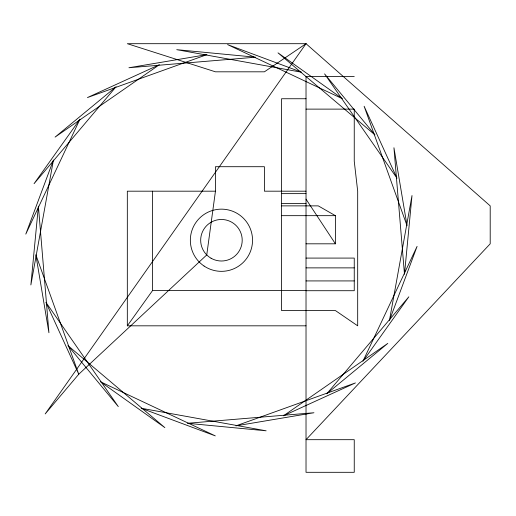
<?xml version="1.0" encoding="UTF-8"?>
<svg xmlns="http://www.w3.org/2000/svg" width="516" height="516" viewBox="0 0 516 516"><rect width="100%" height="100%" fill="white"/><g stroke="black" fill="none" stroke-linecap="round" stroke-linejoin="round"><path stroke-width="0.77" d="M306.02 191.184L264.405 191.184L264.405 166.707L215.449 166.707L215.449 191.184L206.755 254.93L78.761 374.242L45.189 413.929L306.02 43.692L490.2 205.871L490.2 243.816L306.02 439.684L354.247 439.684L354.247 472.308L306.02 472.308L306.02 76.491L354.247 76.491M306.02 325.822L127.323 325.822L152.536 290.572L152.536 191.184M306.02 98.743L281.543 98.743L281.543 310.555L335.4 310.555L357.685 325.822L357.685 191.184L354.247 161.192L354.247 109.121L306.02 109.121M215.449 191.184L127.323 191.184L127.323 325.822M281.543 193.635L306.02 193.635M281.543 203.427L306.02 203.427M281.543 205.871L318.262 205.871L335.4 215.669L335.4 243.816L306.02 243.816M281.543 215.669L335.4 215.669M306.02 258.084L354.247 258.084L354.247 290.714L306.02 290.714M306.02 267.875L354.247 267.875M306.02 280.923L354.247 280.923M152.536 290.572L306.02 290.572M306.02 199.144L335.4 243.816M38.397 206.194L30.876 284.948L53.445 159.979L25.8 234.103L79.948 119.235L34.056 183.677L116.087 86.733L55.083 137.101L159.412 64.7L87.449 97.563L206.961 54.625L128.942 67.744L255.491 57.199L176.743 49.678L301.712 72.253L227.582 44.602L342.456 98.749L278.014 52.858L374.951 134.895L324.583 73.885L396.991 178.214L364.122 106.251L407.06 225.763L393.94 147.744L404.486 274.299L412.007 195.545L389.432 320.513L417.083 246.39L362.935 361.258L408.827 296.816L326.796 393.753L387.8 343.385L283.471 415.793L355.434 382.93L235.922 425.868L313.941 412.748L187.385 423.288L266.14 430.808L141.171 408.24L215.295 435.885L100.426 381.737L164.868 427.629L67.931 345.597L118.299 406.602L45.892 302.279L78.761 374.242L35.823 254.73L48.936 332.743L38.397 206.194M306.02 43.692L264.405 71.814L215.449 71.814L127.323 43.692L306.02 43.692M211.057 258.226A20.763 20.763 0 0 0 242.204 240.243A20.763 20.763 0 0 0 211.057 222.261A20.763 20.763 0 0 0 211.057 258.226M204.065 266.037A31.102 31.102 0 0 0 252.466 242.397A31.102 31.102 0 0 0 207.793 212.302A31.102 31.102 0 0 0 204.065 266.037"/></g></svg>
